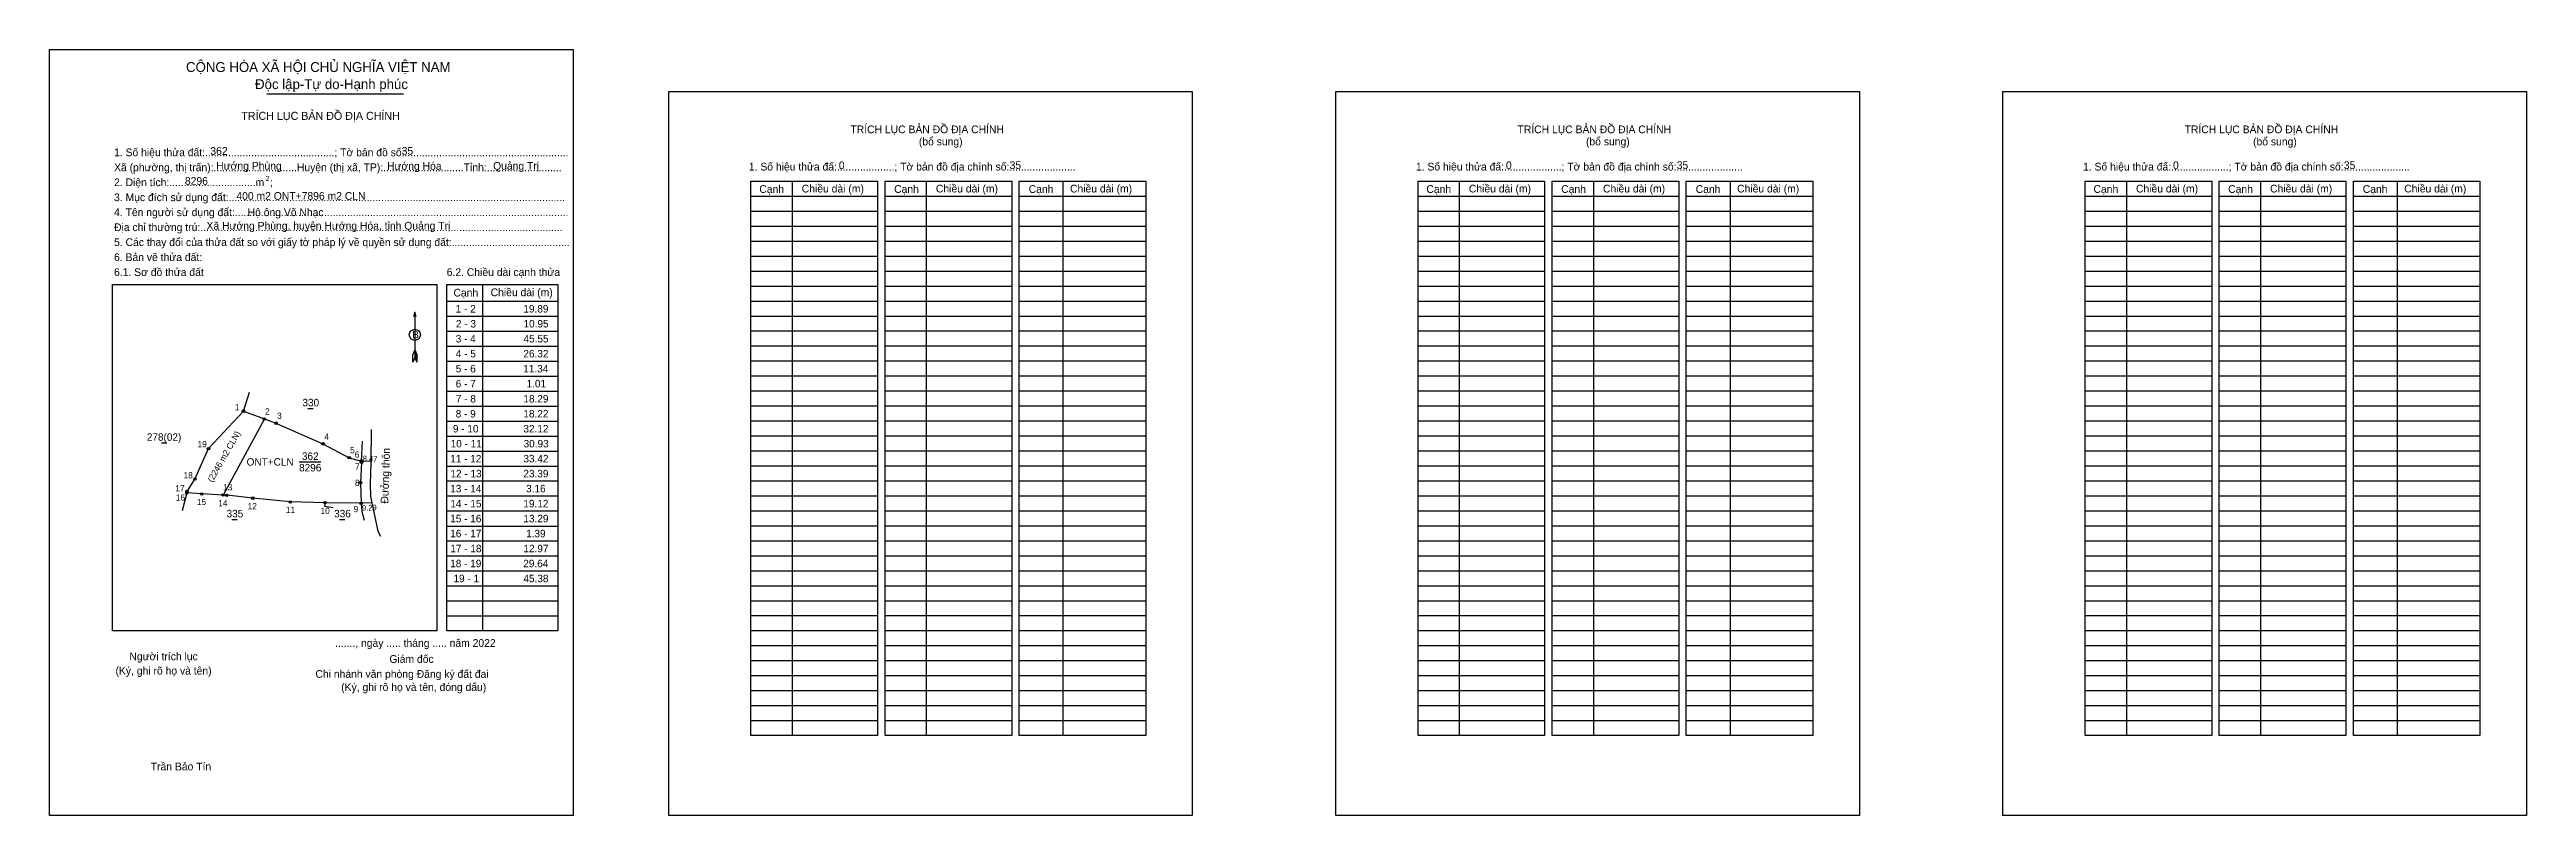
# Model space of a CAD drawing. Extents: x 533724 to 535924, y 1849752 to 1850432.
import ezdxf

# ---------------------------------------------------------------- set-up
doc = ezdxf.new("R2010")
doc.units = 0
for name, color, linetype in [('Level 1', 7, 'Continuous'), ('Level 10', 7, 'Continuous'), ('Level 11', 7, 'Continuous'), ('Level 13', 7, 'Continuous'), ('Level 2', 7, 'Continuous'), ('Level 23', 7, 'Continuous'), ('Level 27', 7, 'Continuous'), ('Level 36', 7, 'Continuous'), ('Level 52', 7, 'Continuous'), ('Level 6', 7, 'Continuous'), ('Level 7', 7, 'Continuous'), ('Level 9', 7, 'Continuous')]:
    doc.layers.add(name, color=color, linetype=linetype)

msp = doc.modelspace()

# ---------------------------------------------------------------- linework, layer by layer
at = {"layer": 'Level 1'}
for p, q in [((533724.1, 1850432), (533724.1, 1850432)), ((534274, 1850394.9), (534274, 1850394.9)), ((534383.6, 1850315.2), (534383.6, 1849822.9)), ((534502.7, 1850315.2), (534502.7, 1849822.9)), ((534624, 1850315.2), (534624, 1849822.9)), ((534976, 1850315.2), (534976, 1849822.9)), ((535095.1, 1850315.2), (535095.1, 1849822.9)), ((535216.4, 1850315.2), (535216.4, 1849822.9)), ((535568.4, 1850315.2), (535568.4, 1849822.9)), ((535687.5, 1850315.2), (535687.5, 1849822.9)), ((535808.8, 1850315.2), (535808.8, 1849822.9)), ((534347, 1850301.8), (534459.4, 1850301.8)), ((534347, 1850288.5), (534459.4, 1850288.5)), ((534466.1, 1850301.8), (534578.5, 1850301.8)), ((534466.1, 1850288.5), (534578.5, 1850288.5)), ((534585.2, 1850301.8), (534697.7, 1850301.8)), ((534585.2, 1850288.5), (534697.7, 1850288.5)), ((534939.4, 1850301.8), (535051.8, 1850301.8)), ((534939.4, 1850288.5), (535051.8, 1850288.5)), ((535058.5, 1850301.8), (535170.9, 1850301.8)), ((535058.5, 1850288.5), (535170.9, 1850288.5)), ((535177.6, 1850301.8), (535290, 1850301.8)), ((535177.6, 1850288.5), (535290, 1850288.5)), ((535531.8, 1850301.8), (535644.2, 1850301.8)), ((535531.8, 1850288.5), (535644.2, 1850288.5)), ((535650.9, 1850301.8), (535763.3, 1850301.8)), ((535650.9, 1850288.5), (535763.3, 1850288.5)), ((535770, 1850301.8), (535882.4, 1850301.8)), ((535770, 1850288.5), (535882.4, 1850288.5)), ((534347, 1850275.2), (534459.4, 1850275.2)), ((534347, 1850261.9), (534459.4, 1850261.9)), ((534466.1, 1850275.2), (534578.5, 1850275.2)), ((534466.1, 1850261.9), (534578.5, 1850261.9)), ((534585.2, 1850275.2), (534697.7, 1850275.2)), ((534585.2, 1850261.9), (534697.7, 1850261.9)), ((534939.4, 1850275.2), (535051.8, 1850275.2)), ((534939.4, 1850261.9), (535051.8, 1850261.9)), ((535058.5, 1850275.2), (535170.9, 1850275.2)), ((535058.5, 1850261.9), (535170.9, 1850261.9)), ((535177.6, 1850275.2), (535290, 1850275.2)), ((535177.6, 1850261.9), (535290, 1850261.9)), ((535531.8, 1850275.2), (535644.2, 1850275.2)), ((535531.8, 1850261.9), (535644.2, 1850261.9)), ((535650.9, 1850275.2), (535763.3, 1850275.2)), ((535650.9, 1850261.9), (535763.3, 1850261.9)), ((535770, 1850275.2), (535882.4, 1850275.2)), ((535770, 1850261.9), (535882.4, 1850261.9)), ((534347, 1850248.6), (534459.4, 1850248.6)), ((534466.1, 1850248.6), (534578.5, 1850248.6)), ((534585.2, 1850248.6), (534697.7, 1850248.6)), ((534939.4, 1850248.6), (535051.8, 1850248.6)), ((535058.5, 1850248.6), (535170.9, 1850248.6)), ((535177.6, 1850248.6), (535290, 1850248.6)), ((535531.8, 1850248.6), (535644.2, 1850248.6)), ((535650.9, 1850248.6), (535763.3, 1850248.6)), ((535770, 1850248.6), (535882.4, 1850248.6)), ((533780.1, 1850223.4), (533780.1, 1850223.4)), ((534108.7, 1850223.4), (534108.7, 1849915.8)), ((534347, 1850235.3), (534459.4, 1850235.3)), ((534347, 1850222), (534459.4, 1850222)), ((534466.1, 1850235.3), (534578.5, 1850235.3)), ((534466.1, 1850222), (534578.5, 1850222)), ((534585.2, 1850235.3), (534697.7, 1850235.3)), ((534585.2, 1850222), (534697.7, 1850222)), ((534939.4, 1850235.3), (535051.8, 1850235.3)), ((534939.4, 1850222), (535051.8, 1850222)), ((535058.5, 1850235.3), (535170.9, 1850235.3)), ((535058.5, 1850222), (535170.9, 1850222)), ((535177.6, 1850235.3), (535290, 1850235.3)), ((535177.6, 1850222), (535290, 1850222)), ((535531.8, 1850235.3), (535644.2, 1850235.3)), ((535531.8, 1850222), (535644.2, 1850222)), ((535650.9, 1850235.3), (535763.3, 1850235.3)), ((535650.9, 1850222), (535763.3, 1850222)), ((535770, 1850235.3), (535882.4, 1850235.3)), ((535770, 1850222), (535882.4, 1850222)), ((534048.5, 1850198.8), (534048.5, 1850158.6)), ((534076.8, 1850208.5), (534175.4, 1850208.5)), ((534076.8, 1850195.2), (534175.4, 1850195.2)), ((534347, 1850208.7), (534459.4, 1850208.7)), ((534347, 1850195.4), (534459.4, 1850195.4)), ((534466.1, 1850208.7), (534578.5, 1850208.7)), ((534466.1, 1850195.4), (534578.5, 1850195.4)), ((534585.2, 1850208.7), (534697.7, 1850208.7)), ((534585.2, 1850195.4), (534697.7, 1850195.4)), ((534939.4, 1850208.7), (535051.8, 1850208.7)), ((534939.4, 1850195.4), (535051.8, 1850195.4)), ((535058.5, 1850208.7), (535170.9, 1850208.7)), ((535058.5, 1850195.4), (535170.9, 1850195.4)), ((535177.6, 1850208.7), (535290, 1850208.7)), ((535177.6, 1850195.4), (535290, 1850195.4)), ((535531.8, 1850208.7), (535644.2, 1850208.7)), ((535531.8, 1850195.4), (535644.2, 1850195.4)), ((535650.9, 1850208.7), (535763.3, 1850208.7)), ((535650.9, 1850195.4), (535763.3, 1850195.4)), ((535770, 1850208.7), (535882.4, 1850208.7)), ((535770, 1850195.4), (535882.4, 1850195.4)), ((534076.8, 1850181.9), (534175.4, 1850181.9)), ((534347, 1850182.1), (534459.4, 1850182.1)), ((534466.1, 1850182.1), (534578.5, 1850182.1)), ((534585.2, 1850182.1), (534697.7, 1850182.1)), ((534939.4, 1850182.1), (535051.8, 1850182.1)), ((535058.5, 1850182.1), (535170.9, 1850182.1)), ((535177.6, 1850182.1), (535290, 1850182.1)), ((535531.8, 1850182.1), (535644.2, 1850182.1)), ((535650.9, 1850182.1), (535763.3, 1850182.1)), ((535770, 1850182.1), (535882.4, 1850182.1)), ((534046.7, 1850154.5), (534046.8, 1850161.2)), ((534048.5, 1850158.6), (534046.7, 1850154.5)), ((534048.5, 1850165.3), (534046.8, 1850161.2)), ((534048.5, 1850165.3), (534050.2, 1850161.2)), ((534048.5, 1850164.7), (534050.2, 1850160.6)), ((534048.5, 1850164.1), (534050.2, 1850160)), ((534048.5, 1850163.5), (534050.2, 1850159.4)), ((534048.5, 1850162.9), (534050.2, 1850158.8)), ((534048.5, 1850162.3), (534050.2, 1850158.2)), ((534048.5, 1850161.8), (534050.2, 1850157.6)), ((534048.5, 1850161.2), (534050.3, 1850157)), ((534048.5, 1850160.6), (534050.3, 1850156.4)), ((534048.5, 1850160), (534050.3, 1850155.8)), ((534048.5, 1850159.5), (534050.3, 1850155.2)), ((534048.5, 1850158.6), (534050.3, 1850154.5)), ((534050.3, 1850154.5), (534050.2, 1850161.2)), ((534076.8, 1850168.6), (534175.4, 1850168.6)), ((534076.8, 1850155.3), (534175.4, 1850155.3)), ((534347, 1850168.8), (534459.4, 1850168.8)), ((534347, 1850155.5), (534459.4, 1850155.5)), ((534466.1, 1850168.8), (534578.5, 1850168.8)), ((534466.1, 1850155.5), (534578.5, 1850155.5)), ((534585.2, 1850168.8), (534697.7, 1850168.8)), ((534585.2, 1850155.5), (534697.7, 1850155.5)), ((534939.4, 1850168.8), (535051.8, 1850168.8)), ((534939.4, 1850155.5), (535051.8, 1850155.5)), ((535058.5, 1850168.8), (535170.9, 1850168.8)), ((535058.5, 1850155.5), (535170.9, 1850155.5)), ((535177.6, 1850168.8), (535290, 1850168.8)), ((535177.6, 1850155.5), (535290, 1850155.5)), ((535531.8, 1850168.8), (535644.2, 1850168.8)), ((535531.8, 1850155.5), (535644.2, 1850155.5)), ((535650.9, 1850168.8), (535763.3, 1850168.8)), ((535650.9, 1850155.5), (535763.3, 1850155.5)), ((535770, 1850168.8), (535882.4, 1850168.8)), ((535770, 1850155.5), (535882.4, 1850155.5)), ((534076.8, 1850142), (534175.4, 1850142)), ((534076.8, 1850128.7), (534175.4, 1850128.7)), ((534347, 1850142.2), (534459.4, 1850142.2)), ((534347, 1850128.9), (534459.4, 1850128.9)), ((534466.1, 1850142.2), (534578.5, 1850142.2)), ((534466.1, 1850128.9), (534578.5, 1850128.9)), ((534585.2, 1850142.2), (534697.7, 1850142.2)), ((534585.2, 1850128.9), (534697.7, 1850128.9)), ((534939.4, 1850142.2), (535051.8, 1850142.2)), ((534939.4, 1850128.9), (535051.8, 1850128.9)), ((535058.5, 1850142.2), (535170.9, 1850142.2)), ((535058.5, 1850128.9), (535170.9, 1850128.9)), ((535177.6, 1850142.2), (535290, 1850142.2)), ((535177.6, 1850128.9), (535290, 1850128.9)), ((535531.8, 1850142.2), (535644.2, 1850142.2)), ((535531.8, 1850128.9), (535644.2, 1850128.9)), ((535650.9, 1850142.2), (535763.3, 1850142.2)), ((535650.9, 1850128.9), (535763.3, 1850128.9)), ((535770, 1850142.2), (535882.4, 1850142.2)), ((535770, 1850128.9), (535882.4, 1850128.9)), ((534076.8, 1850115.4), (534175.4, 1850115.4)), ((534347, 1850115.6), (534459.4, 1850115.6)), ((534466.1, 1850115.6), (534578.5, 1850115.6)), ((534585.2, 1850115.6), (534697.7, 1850115.6)), ((534939.4, 1850115.6), (535051.8, 1850115.6)), ((535058.5, 1850115.6), (535170.9, 1850115.6)), ((535177.6, 1850115.6), (535290, 1850115.6)), ((535531.8, 1850115.6), (535644.2, 1850115.6)), ((535650.9, 1850115.6), (535763.3, 1850115.6)), ((535770, 1850115.6), (535882.4, 1850115.6)), ((534076.8, 1850102.1), (534175.4, 1850102.1)), ((534076.8, 1850088.8), (534175.4, 1850088.8)), ((534347, 1850102.3), (534459.4, 1850102.3)), ((534347, 1850089), (534459.4, 1850089)), ((534466.1, 1850102.3), (534578.5, 1850102.3)), ((534466.1, 1850089), (534578.5, 1850089)), ((534585.2, 1850102.3), (534697.7, 1850102.3)), ((534585.2, 1850089), (534697.7, 1850089)), ((534939.4, 1850102.3), (535051.8, 1850102.3)), ((534939.4, 1850089), (535051.8, 1850089)), ((535058.5, 1850102.3), (535170.9, 1850102.3)), ((535058.5, 1850089), (535170.9, 1850089)), ((535177.6, 1850102.3), (535290, 1850102.3)), ((535177.6, 1850089), (535290, 1850089)), ((535531.8, 1850102.3), (535644.2, 1850102.3)), ((535531.8, 1850089), (535644.2, 1850089)), ((535650.9, 1850102.3), (535763.3, 1850102.3)), ((535650.9, 1850089), (535763.3, 1850089)), ((535770, 1850102.3), (535882.4, 1850102.3)), ((535770, 1850089), (535882.4, 1850089)), ((534076.8, 1850075.5), (534175.4, 1850075.5)), ((534076.8, 1850062.2), (534175.4, 1850062.2)), ((534347, 1850075.7), (534459.4, 1850075.7)), ((534347, 1850062.4), (534459.4, 1850062.4)), ((534466.1, 1850075.7), (534578.5, 1850075.7)), ((534466.1, 1850062.4), (534578.5, 1850062.4)), ((534585.2, 1850075.7), (534697.7, 1850075.7)), ((534585.2, 1850062.4), (534697.7, 1850062.4)), ((534939.4, 1850075.7), (535051.8, 1850075.7)), ((534939.4, 1850062.4), (535051.8, 1850062.4)), ((535058.5, 1850075.7), (535170.9, 1850075.7)), ((535058.5, 1850062.4), (535170.9, 1850062.4)), ((535177.6, 1850075.7), (535290, 1850075.7)), ((535177.6, 1850062.4), (535290, 1850062.4)), ((535531.8, 1850075.7), (535644.2, 1850075.7)), ((535531.8, 1850062.4), (535644.2, 1850062.4)), ((535650.9, 1850075.7), (535763.3, 1850075.7)), ((535650.9, 1850062.4), (535763.3, 1850062.4)), ((535770, 1850075.7), (535882.4, 1850075.7)), ((535770, 1850062.4), (535882.4, 1850062.4)), ((534076.8, 1850048.9), (534175.4, 1850048.9)), ((534347, 1850049.1), (534459.4, 1850049.1)), ((534466.1, 1850049.1), (534578.5, 1850049.1)), ((534585.2, 1850049.1), (534697.7, 1850049.1)), ((534939.4, 1850049.1), (535051.8, 1850049.1)), ((535058.5, 1850049.1), (535170.9, 1850049.1)), ((535177.6, 1850049.1), (535290, 1850049.1)), ((535531.8, 1850049.1), (535644.2, 1850049.1)), ((535650.9, 1850049.1), (535763.3, 1850049.1)), ((535770, 1850049.1), (535882.4, 1850049.1)), ((534076.8, 1850035.6), (534175.4, 1850035.6)), ((534076.8, 1850022.3), (534175.4, 1850022.3)), ((534347, 1850035.8), (534459.4, 1850035.8)), ((534347, 1850022.5), (534459.4, 1850022.5)), ((534466.1, 1850035.8), (534578.5, 1850035.8)), ((534466.1, 1850022.5), (534578.5, 1850022.5)), ((534585.2, 1850035.8), (534697.7, 1850035.8)), ((534585.2, 1850022.5), (534697.7, 1850022.5)), ((534939.4, 1850035.8), (535051.8, 1850035.8)), ((534939.4, 1850022.5), (535051.8, 1850022.5)), ((535058.5, 1850035.8), (535170.9, 1850035.8)), ((535058.5, 1850022.5), (535170.9, 1850022.5)), ((535177.6, 1850035.8), (535290, 1850035.8)), ((535177.6, 1850022.5), (535290, 1850022.5)), ((535531.8, 1850035.8), (535644.2, 1850035.8)), ((535531.8, 1850022.5), (535644.2, 1850022.5)), ((535650.9, 1850035.8), (535763.3, 1850035.8)), ((535650.9, 1850022.5), (535763.3, 1850022.5)), ((535770, 1850035.8), (535882.4, 1850035.8)), ((535770, 1850022.5), (535882.4, 1850022.5)), ((534076.8, 1850008.9), (534175.4, 1850008.9)), ((534076.8, 1849995.6), (534175.4, 1849995.6)), ((534347, 1850009.2), (534459.4, 1850009.2)), ((534347, 1849995.8), (534459.4, 1849995.8)), ((534466.1, 1850009.2), (534578.5, 1850009.2)), ((534466.1, 1849995.8), (534578.5, 1849995.8)), ((534585.2, 1850009.2), (534697.7, 1850009.2)), ((534585.2, 1849995.8), (534697.7, 1849995.8)), ((534939.4, 1850009.2), (535051.8, 1850009.2)), ((534939.4, 1849995.8), (535051.8, 1849995.8)), ((535058.5, 1850009.2), (535170.9, 1850009.2)), ((535058.5, 1849995.8), (535170.9, 1849995.8)), ((535177.6, 1850009.2), (535290, 1850009.2)), ((535177.6, 1849995.8), (535290, 1849995.8)), ((535531.8, 1850009.2), (535644.2, 1850009.2)), ((535531.8, 1849995.8), (535644.2, 1849995.8)), ((535650.9, 1850009.2), (535763.3, 1850009.2)), ((535650.9, 1849995.8), (535763.3, 1849995.8)), ((535770, 1850009.2), (535882.4, 1850009.2)), ((535770, 1849995.8), (535882.4, 1849995.8)), ((534076.8, 1849982.3), (534175.4, 1849982.3)), ((534347, 1849982.5), (534459.4, 1849982.5)), ((534466.1, 1849982.5), (534578.5, 1849982.5)), ((534585.2, 1849982.5), (534697.7, 1849982.5)), ((534939.4, 1849982.5), (535051.8, 1849982.5)), ((535058.5, 1849982.5), (535170.9, 1849982.5)), ((535177.6, 1849982.5), (535290, 1849982.5)), ((535531.8, 1849982.5), (535644.2, 1849982.5)), ((535650.9, 1849982.5), (535763.3, 1849982.5)), ((535770, 1849982.5), (535882.4, 1849982.5)), ((534076.8, 1849969), (534175.4, 1849969)), ((534076.8, 1849955.7), (534175.4, 1849955.7)), ((534347, 1849969.2), (534459.4, 1849969.2)), ((534347, 1849955.9), (534459.4, 1849955.9)), ((534466.1, 1849969.2), (534578.5, 1849969.2)), ((534466.1, 1849955.9), (534578.5, 1849955.9)), ((534585.2, 1849969.2), (534697.7, 1849969.2)), ((534585.2, 1849955.9), (534697.7, 1849955.9)), ((534939.4, 1849969.2), (535051.8, 1849969.2)), ((534939.4, 1849955.9), (535051.8, 1849955.9)), ((535058.5, 1849969.2), (535170.9, 1849969.2)), ((535058.5, 1849955.9), (535170.9, 1849955.9)), ((535177.6, 1849969.2), (535290, 1849969.2)), ((535177.6, 1849955.9), (535290, 1849955.9)), ((535531.8, 1849969.2), (535644.2, 1849969.2)), ((535531.8, 1849955.9), (535644.2, 1849955.9)), ((535650.9, 1849969.2), (535763.3, 1849969.2)), ((535650.9, 1849955.9), (535763.3, 1849955.9)), ((535770, 1849969.2), (535882.4, 1849969.2)), ((535770, 1849955.9), (535882.4, 1849955.9)), ((534076.8, 1849942.4), (534175.4, 1849942.4)), ((534076.8, 1849929.1), (534175.4, 1849929.1)), ((534347, 1849942.6), (534459.4, 1849942.6)), ((534347, 1849929.3), (534459.4, 1849929.3)), ((534466.1, 1849942.6), (534578.5, 1849942.6)), ((534466.1, 1849929.3), (534578.5, 1849929.3)), ((534585.2, 1849942.6), (534697.7, 1849942.6)), ((534585.2, 1849929.3), (534697.7, 1849929.3)), ((534939.4, 1849942.6), (535051.8, 1849942.6)), ((534939.4, 1849929.3), (535051.8, 1849929.3)), ((535058.5, 1849942.6), (535170.9, 1849942.6)), ((535058.5, 1849929.3), (535170.9, 1849929.3)), ((535177.6, 1849942.6), (535290, 1849942.6)), ((535177.6, 1849929.3), (535290, 1849929.3)), ((535531.8, 1849942.6), (535644.2, 1849942.6)), ((535531.8, 1849929.3), (535644.2, 1849929.3)), ((535650.9, 1849942.6), (535763.3, 1849942.6)), ((535650.9, 1849929.3), (535763.3, 1849929.3)), ((535770, 1849942.6), (535882.4, 1849942.6)), ((535770, 1849929.3), (535882.4, 1849929.3)), ((534067.9, 1849915.8), (534067.9, 1849915.8)), ((534347, 1849916), (534459.4, 1849916)), ((534466.1, 1849916), (534578.5, 1849916)), ((534585.2, 1849916), (534697.7, 1849916)), ((534939.4, 1849916), (535051.8, 1849916)), ((535058.5, 1849916), (535170.9, 1849916)), ((535177.6, 1849916), (535290, 1849916)), ((535531.8, 1849916), (535644.2, 1849916)), ((535650.9, 1849916), (535763.3, 1849916)), ((535770, 1849916), (535882.4, 1849916)), ((534347, 1849902.7), (534459.4, 1849902.7)), ((534347, 1849889.4), (534459.4, 1849889.4)), ((534466.1, 1849902.7), (534578.5, 1849902.7)), ((534466.1, 1849889.4), (534578.5, 1849889.4)), ((534585.2, 1849902.7), (534697.7, 1849902.7)), ((534585.2, 1849889.4), (534697.7, 1849889.4)), ((534939.4, 1849902.7), (535051.8, 1849902.7)), ((534939.4, 1849889.4), (535051.8, 1849889.4)), ((535058.5, 1849902.7), (535170.9, 1849902.7)), ((535058.5, 1849889.4), (535170.9, 1849889.4)), ((535177.6, 1849902.7), (535290, 1849902.7)), ((535177.6, 1849889.4), (535290, 1849889.4)), ((535531.8, 1849902.7), (535644.2, 1849902.7)), ((535531.8, 1849889.4), (535644.2, 1849889.4)), ((535650.9, 1849902.7), (535763.3, 1849902.7)), ((535650.9, 1849889.4), (535763.3, 1849889.4)), ((535770, 1849902.7), (535882.4, 1849902.7)), ((535770, 1849889.4), (535882.4, 1849889.4)), ((534347, 1849876.1), (534459.4, 1849876.1)), ((534347, 1849862.8), (534459.4, 1849862.8)), ((534466.1, 1849876.1), (534578.5, 1849876.1)), ((534466.1, 1849862.8), (534578.5, 1849862.8)), ((534585.2, 1849876.1), (534697.7, 1849876.1)), ((534585.2, 1849862.8), (534697.7, 1849862.8)), ((534939.4, 1849876.1), (535051.8, 1849876.1)), ((534939.4, 1849862.8), (535051.8, 1849862.8)), ((535058.5, 1849876.1), (535170.9, 1849876.1)), ((535058.5, 1849862.8), (535170.9, 1849862.8)), ((535177.6, 1849876.1), (535290, 1849876.1)), ((535177.6, 1849862.8), (535290, 1849862.8)), ((535531.8, 1849876.1), (535644.2, 1849876.1)), ((535531.8, 1849862.8), (535644.2, 1849862.8)), ((535650.9, 1849876.1), (535763.3, 1849876.1)), ((535650.9, 1849862.8), (535763.3, 1849862.8)), ((535770, 1849876.1), (535882.4, 1849876.1)), ((535770, 1849862.8), (535882.4, 1849862.8)), ((534347, 1849849.5), (534459.4, 1849849.5)), ((534466.1, 1849849.5), (534578.5, 1849849.5)), ((534585.2, 1849849.5), (534697.7, 1849849.5)), ((534939.4, 1849849.5), (535051.8, 1849849.5)), ((535058.5, 1849849.5), (535170.9, 1849849.5)), ((535177.6, 1849849.5), (535290, 1849849.5)), ((535531.8, 1849849.5), (535644.2, 1849849.5)), ((535650.9, 1849849.5), (535763.3, 1849849.5)), ((535770, 1849849.5), (535882.4, 1849849.5)), ((534347, 1849836.2), (534459.4, 1849836.2)), ((534466.1, 1849836.2), (534578.5, 1849836.2)), ((534585.2, 1849836.2), (534697.7, 1849836.2)), ((534939.4, 1849836.2), (535051.8, 1849836.2)), ((535058.5, 1849836.2), (535170.9, 1849836.2)), ((535177.6, 1849836.2), (535290, 1849836.2)), ((535531.8, 1849836.2), (535644.2, 1849836.2)), ((535650.9, 1849836.2), (535763.3, 1849836.2)), ((535770, 1849836.2), (535882.4, 1849836.2)), ((534189, 1849751.9), (534189, 1849751.9)), ((534738.9, 1849751.9), (534738.9, 1849751.9))]:
    msp.add_line(p, q, dxfattribs=at)
for points in [[(534347, 1850315.2), (534459.4, 1850315.2), (534459.4, 1849822.9), (534347, 1849822.9)], [(534466.1, 1850315.2), (534578.5, 1850315.2), (534578.5, 1849822.9), (534466.1, 1849822.9)], [(534585.2, 1850315.2), (534697.7, 1850315.2), (534697.7, 1849822.9), (534585.2, 1849822.9)], [(534939.4, 1850315.2), (535051.8, 1850315.2), (535051.8, 1849822.9), (534939.4, 1849822.9)], [(535058.5, 1850315.2), (535170.9, 1850315.2), (535170.9, 1849822.9), (535058.5, 1849822.9)], [(535177.6, 1850315.2), (535290, 1850315.2), (535290, 1849822.9), (535177.6, 1849822.9)], [(535531.8, 1850315.2), (535644.2, 1850315.2), (535644.2, 1849822.9), (535531.8, 1849822.9)], [(535650.9, 1850315.2), (535763.3, 1850315.2), (535763.3, 1849822.9), (535650.9, 1849822.9)], [(535770, 1850315.2), (535882.4, 1850315.2), (535882.4, 1849822.9), (535770, 1849822.9)], [(533780.1, 1850223.4), (534067.9, 1850223.4), (534067.9, 1849915.8), (533780.1, 1849915.8)], [(534076.8, 1850223.4), (534175.4, 1850223.4), (534175.4, 1849915.8), (534076.8, 1849915.8)]]:
    msp.add_lwpolyline(points, close=True, dxfattribs=at)
msp.add_lwpolyline([(534049.7, 1850194.6), (534048.5, 1850198.8), (534047.4, 1850194.6)], dxfattribs=at)
msp.add_circle((534048.5, 1850178.7), 4.91, dxfattribs=at)
at = {"layer": 'Level 10'}
for p, q in [((534009.6, 1850066.2), (534001.1, 1850066.6)), ((533968.8, 1850029.6), (533968.3, 1850026.5)), ((533968.3, 1850026.5), (533976, 1850025.3)), ((534010.2, 1850029.5), (534000.9, 1850029.1))]:
    msp.add_line(p, q, dxfattribs=at)
msp.add_lwpolyline([(534001.1, 1850065.6), (534000.2, 1850047.3), (534000.9, 1850029.1), (533968.8, 1850029.6), (533937.9, 1850030.3), (533904.7, 1850033.6), (533881.4, 1850036.2), (533878.2, 1850036.4), (533859.2, 1850037.4), (533845.9, 1850038.3), (533846.2, 1850039.7), (533853.2, 1850050.6), (533865.3, 1850077.6), (533896.3, 1850110.9), (533914.9, 1850104), (533925.2, 1850100.2), (533966.9, 1850081.9), (533990.2, 1850069.6), (534001.1, 1850066.6)], close=True, dxfattribs=at)
at = {"layer": 'Level 11'}
for centre in [(533896.3, 1850110.9), (533914.9, 1850104), (533925.2, 1850100.2), (533966.9, 1850081.9), (533865.3, 1850077.6), (533990.2, 1850069.6), (534001.1, 1850066.6), (534001.1, 1850065.6), (534001.1, 1850065.6), (533845.9, 1850038.3), (533846.2, 1850039.7), (533853.2, 1850050.6), (533859.2, 1850037.4), (534000.2, 1850047.3), (533878.2, 1850036.4), (533881.4, 1850036.2), (533904.7, 1850033.6), (533937.9, 1850030.3), (533968.8, 1850029.6), (534000.9, 1850029.1)]:
    msp.add_circle(centre, 1.11, dxfattribs=at)
at = {"layer": 'Level 13'}
msp.add_line((533917, 1850392.7), (534038.4, 1850392.7), dxfattribs=at)
at = {"layer": 'Level 2'}
for points in [[(533724.1, 1850432), (534189, 1850432), (534189, 1849751.9), (533724.1, 1849751.9)], [(534274, 1850394.9), (534738.9, 1850394.9), (534738.9, 1849751.9), (534274, 1849751.9)], [(534866.4, 1850394.9), (535331.3, 1850394.9), (535331.3, 1849751.9), (534866.4, 1849751.9)], [(535458.8, 1850394.9), (535923.7, 1850394.9), (535923.7, 1849751.9), (535458.8, 1849751.9)]]:
    msp.add_lwpolyline(points, close=True, dxfattribs=at)
at = {"layer": 'Level 23'}
msp.add_lwpolyline([(534009.6, 1850094.7), (534009.5, 1850065), (534008.9, 1850046), (534009, 1850035), (534015.6, 1850004.2), (534017.9, 1850000)], dxfattribs=at)
at = {"layer": 'Level 27'}
for p, q in [((533896.3, 1850110.9), (533901.6, 1850127.8)), ((534001.1, 1850066.6), (534002, 1850084.3)), ((533846.2, 1850039.7), (533842, 1850022.4)), ((534000.9, 1850029.1), (534001.5, 1850021.7)), ((534001.5, 1850021.7), (534003.6, 1850014.2))]:
    msp.add_line(p, q, dxfattribs=at)
at = {"layer": 'Level 7'}
msp.add_line((533914.9, 1850104), (533878.2, 1850036.4), dxfattribs=at)
at = {"layer": 'Level 9'}
for p, q in [((533953.6, 1850113.4), (533958.2, 1850113.4)), ((533823.6, 1850082.8), (533828.2, 1850082.8)), ((533945.7, 1850065.8), (533965, 1850065.8)), ((533886.1, 1850014.8), (533890.7, 1850014.8)), ((533981.7, 1850014.8), (533986.3, 1850014.8))]:
    msp.add_line(p, q, dxfattribs=at)

# ---------------------------------------------------------------- texts
at = {"layer": 'Level 1'}
for s, height, p in [('TRÍCH LỤC BẢN ĐỒ ĐỊA CHÍNH', 7.096, (533894.4, 1850369.6)), ('TRÍCH LỤC BẢN ĐỒ ĐỊA CHÍNH', 6.874, (534435.3, 1850357.7)), ('(bổ sung)', 6.87, (534496.1, 1850346.9)), ('TRÍCH LỤC BẢN ĐỒ ĐỊA CHÍNH', 6.874, (535027.7, 1850357.7)), ('(bổ sung)', 6.87, (535088.5, 1850346.9)), ('TRÍCH LỤC BẢN ĐỒ ĐỊA CHÍNH', 6.874, (535620.1, 1850357.7)), ('(bổ sung)', 6.87, (535680.9, 1850346.9)), ('Xã (phường, thị trấn):.............................Huyện (thị xã, TP):............................Tỉnh:..........................', 6.8739, (533781.4, 1850324)), ('1. Số hiệu thửa đất:.............................................; Tờ bản đồ số:.........................................................', 6.8739, (533781.4, 1850337.3)), ('1. Số hiệu thửa đấ:....................; Tờ bản đồ địa chính số:.......................', 6.874, (534345.1, 1850324.6)), ('1. Số hiệu thửa đấ:....................; Tờ bản đồ địa chính số:.......................', 6.874, (534937.5, 1850324.6)), ('1. Số hiệu thửa đấ:....................; Tờ bản đồ địa chính số:.......................', 6.874, (535529.9, 1850324.6)), ('3. Mục đích sử dụng đất:.....................................................................................................................', 6.8739, (533781.4, 1850297.4)), ('2. Diện tích:..............................m  ;', 6.874, (533781.4, 1850310.7)), ('2', 4.43, (533916, 1850315.4)), ('Cạnh', 6.87, (534354.4, 1850304.7)), ('Chiều dài (m)', 6.874, (534392.1, 1850305.1)), ('Cạnh', 6.87, (534474.1, 1850304.7)), ('Chiều dài (m)', 6.874, (534511.2, 1850305.1)), ('Cạnh', 6.87, (534593.6, 1850304.7)), ('Chiều dài (m)', 6.874, (534630.3, 1850305.1)), ('Cạnh', 6.87, (534946.8, 1850304.7)), ('Chiều dài (m)', 6.874, (534984.5, 1850305.1)), ('Cạnh', 6.87, (535066.5, 1850304.7)), ('Chiều dài (m)', 6.874, (535103.6, 1850305.1)), ('Cạnh', 6.87, (535185.9, 1850304.7)), ('Chiều dài (m)', 6.874, (535222.7, 1850305.1)), ('Cạnh', 6.87, (535539.2, 1850304.7)), ('Chiều dài (m)', 6.874, (535576.9, 1850305.1)), ('Cạnh', 6.87, (535658.8, 1850304.7)), ('Chiều dài (m)', 6.874, (535696, 1850305.1)), ('Cạnh', 6.87, (535778.3, 1850304.7)), ('Chiều dài (m)', 6.874, (535815.1, 1850305.1)), ('4. Tên người sử dụng đất:....................................................................................................................', 6.8739, (533781.4, 1850284.1)), ('Địa chỉ thường trú:..............................................................................................................................', 6.8739, (533781.4, 1850270.8)), ('5. Các thay đổi của thửa đất so với giấy tờ pháp lý về quyền sử dụng đất:.........................................', 6.8739, (533781.4, 1850257.5)), ('6. Bản vẽ thửa đất:', 6.874, (533781.4, 1850244.2)), ('6.1. Sơ đồ thửa đất', 6.874, (533781.4, 1850230.9)), ('6.2. Chiều dài cạnh thửa', 6.874, (534076.8, 1850230.9)), ('Cạnh', 6.87, (534082.8, 1850212.7)), ('Chiều dài (m)', 6.874, (534115.8, 1850213)), ('B', 6.65, (534046.1, 1850175.5)), ('......., ngày ..... tháng ..... năm 2022', 6.874, (533977.7, 1849901.6)), ('Người trích lục', 6.874, (533795, 1849889.7)), ('Giám đốc', 6.87, (534025.9, 1849887.4)), ('(Ký, ghi rõ họ và tên)', 6.874, (533782.7, 1849877)), ('Chi nhánh văn phòng Đăng ký đất đai', 6.874, (533960.2, 1849874.1)), ('(Ký, ghi rõ họ và tên, đóng dấu)', 6.874, (533983.1, 1849862.4)), ('Trần Bảo Tín', 6.874, (533814, 1849791.9))]:
    msp.add_text(s, height=height, dxfattribs=at).set_placement(p)
at = {"layer": 'Level 10'}
for s, height, rotation, p in [('8.47', 5, 357.2004, (534002.1, 1850066.4)), ('Đưởng thôn', 6.87, 88.133, (534024.9, 1850028.7)), ('9.29', 5, 2.2494, (534001.7, 1850022.4))]:
    msp.add_text(s, height=height, rotation=rotation, dxfattribs=at).set_placement(p)
at = {"layer": 'Level 13'}
for s, height, p in [('CỘNG HÒA XÃ HỘI CHỦ NGHĨA VIỆT NAM', 8.781, (533845.3, 1850412.1)), ('Độc lập-Tự do-Hạnh phúc', 8.781, (533906.6, 1850396.9)), ('ONT+CLN', 6.65, (533899.1, 1850062.5)), ('8296', 6.65, (533945.7, 1850057.4)), ('362', 6.65, (533948.2, 1850067.6))]:
    msp.add_text(s, height=height, dxfattribs=at).set_placement(p)
at = {"layer": 'Level 36'}
for s, p in [('330', (533948.7, 1850115.2)), ('278(02)', (533810.5, 1850084.6)), ('335', (533881.3, 1850016.6)), ('336', (533976.8, 1850016.6))]:
    msp.add_text(s, height=6.65, dxfattribs=at).set_placement(p)
at = {"layer": 'Level 52'}
for s, p in [('1 - 2', (534084.8, 1850198.5)), ('19.89', (534144.9, 1850198.5)), ('3 - 4', (534084.8, 1850171.9)), ('2 - 3', (534085, 1850185.2)), ('45.55', (534145, 1850171.9)), ('10.95', (534145, 1850185.2)), ('4 - 5', (534084.9, 1850158.6)), ('5 - 6', (534084.8, 1850145.3)), ('26.32', (534144.9, 1850158.6)), ('11.34', (534144.8, 1850145.3)), ('6 - 7', (534084.8, 1850132)), ('1.01', (534147.7, 1850132)), ('8 - 9', (534084.8, 1850105.3)), ('7 - 8', (534084.9, 1850118.6)), ('18.29', (534144.9, 1850118.6)), ('18.22', (534144.9, 1850105.3)), ('10 - 11', (534080.3, 1850078.7)), ('9 - 10', (534082.3, 1850092)), ('32.12', (534144.9, 1850092)), ('30.93', (534145.1, 1850078.7)), ('11 - 12', (534079.9, 1850065.4)), ('33.42', (534144.9, 1850065.4)), ('13 - 14', (534079.9, 1850038.8)), ('12 - 13', (534080.1, 1850052.1)), ('23.39', (534144.9, 1850052.1)), ('3.16', (534147.3, 1850038.8)), ('15 - 16', (534079.9, 1850012.2)), ('14 - 15', (534080, 1850025.5)), ('19.12', (534144.9, 1850025.5)), ('13.29', (534144.9, 1850012.2)), ('16 - 17', (534079.9, 1849998.9)), ('1.39', (534147.3, 1849998.9)), ('18 - 19', (534079.9, 1849972.3)), ('17 - 18', (534080, 1849985.6)), ('29.64', (534144.8, 1849972.3)), ('12.97', (534144.9, 1849985.6)), ('19 - 1', (534082.8, 1849959)), ('45.38', (534144.9, 1849959))]:
    msp.add_text(s, height=6.65, dxfattribs=at).set_placement(p)
at = {"layer": 'Level 6'}
for s, height, p in [('362', 6.87, (533866.9, 1850338.5)), ('Hướng Phùng', 6.874, (533872.1, 1850325.3)), ('Hướng Hóa', 6.87, (534023.8, 1850325.2)), ('35', 6.87, (534036.8, 1850338.6)), ('Quảng Trị', 6.87, (534118, 1850325.3)), ('0', 6.87, (534425, 1850325.8)), ('35', 6.87, (534576.7, 1850325.9)), ('0', 6.87, (535017.4, 1850325.8)), ('35', 6.87, (535169.1, 1850325.9)), ('0', 6.87, (535609.8, 1850325.8)), ('35', 6.87, (535761.5, 1850325.9)), ('8296', 6.87, (533844.3, 1850311.9)), ('400 m2 ONT+7896 m2 CLN', 6.874, (533890, 1850298.6)), ('Hộ ông Võ Nhạc', 6.874, (533900, 1850284.1)), ('Xã Hướng Phùng, huyện Hướng Hóa, tỉnh Quảng Trị', 6.874, (533863.5, 1850272.1))]:
    msp.add_text(s, height=height, dxfattribs=at).set_placement(p)
at = {"layer": 'Level 9'}
for s, p in [('1', (533888.6, 1850111.7)), ('2', (533915.5, 1850107.9)), ('3', (533926.2, 1850104)), ('19', (533855.5, 1850078.8)), ('4', (533968.1, 1850085.5)), ('5', (533991, 1850073.4)), ('6', (533995.1, 1850069.6)), ('7', (533995.3, 1850058.9)), ('17', (533835.8, 1850039.7)), ('18', (533843.1, 1850051.2)), ('13', (533878.2, 1850040.5)), ('8', (533995.3, 1850044.5)), ('16', (533836.2, 1850031.4)), ('15', (533854.9, 1850027.5)), ('14', (533873.9, 1850026.5)), ('12', (533900, 1850023.8)), ('11', (533933.9, 1850020.4)), ('10', (533964.7, 1850019.7)), ('9', (533994.1, 1850021.2))]:
    msp.add_text(s, height=5.54, dxfattribs=at).set_placement(p)
msp.add_text('(2246 m2 CLN)', height=5.543, rotation=60.1798, dxfattribs=at).set_placement((533868.8, 1850047.3))

doc.saveas('drawing.dxf')
